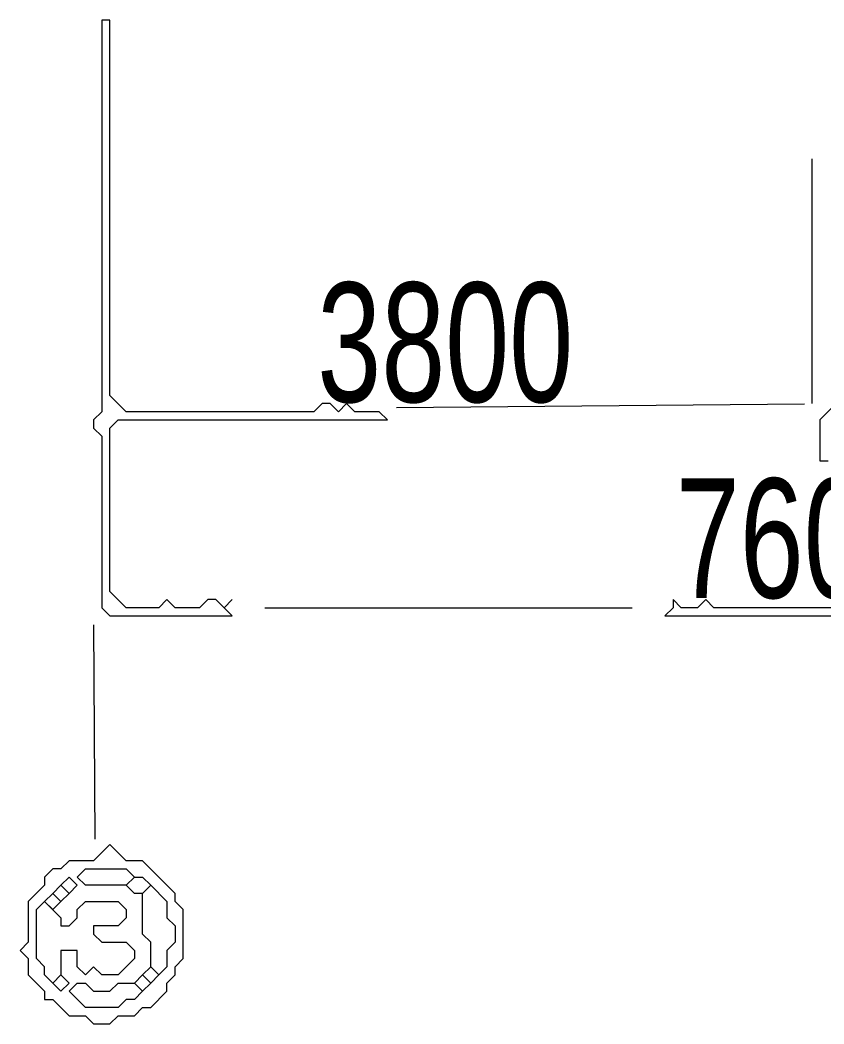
# Model space of a CAD drawing. Extents: x 10 to 1972, y 11 to 1392.
# Drawn here: x 767 to 865.5, y 225 to 348 of the extents above; entities that cross this region are included whole.
import ezdxf

# ---------------------------------------------------------------- set-up
doc = ezdxf.new("R2010")
doc.units = 0
for name, color, linetype, lineweight in [('OCR_TEXT', 6, 'Continuous', 0), ('TRACE_CURVE', 6, 'Continuous', 0), ('TRACE_STRAIGHT', 5, 'Continuous', 0), ('TRACE_TEXT_SYMBOL', 6, 'Continuous', 0)]:
    doc.layers.add(name, color=color, linetype=linetype, lineweight=lineweight)
doc.styles.add('wqy-unicode', font='wqy-unicode.lff')

msp = doc.modelspace()

# ---------------------------------------------------------------- linework, layer by layer
at = {"layer": 'TRACE_CURVE', "color": 6}
msp.add_lwpolyline([(777, 348), (777, 300), (776, 299), (776, 298), (777, 297), (777, 276), (778, 275), (793, 275), (792, 276), (793, 277), (792, 276), (791, 277), (790, 277), (789, 276), (786, 276), (785, 277), (784, 276), (780, 276), (778, 278), (778, 298), (779, 299), (812, 299), (811, 300), (808, 300), (807, 301), (806, 300), (805, 301), (804, 301), (803, 300), (780, 300), (778, 302), (778, 348)], close=True, dxfattribs=at)
for points in [[(867, 301), (865, 299), (865, 294), (866, 294)], [(881, 276), (852, 276), (851, 277), (850, 276), (848, 276), (847, 277), (847, 276), (846, 275), (868, 275)]]:
    msp.add_lwpolyline(points, dxfattribs=at)
at = {"layer": 'TRACE_STRAIGHT', "color": 5}
for p, q in [((864, 331), (864, 301)), ((813.12, 300.52), (863.12, 300.99)), ((797, 276), (842, 276)), ((775.98, 273.89), (776.15, 247.62))]:
    msp.add_line(p, q, dxfattribs=at)
at = {"layer": 'TRACE_TEXT_SYMBOL', "color": 6}
for points in [[(778, 247), (776, 245), (773, 245), (772, 244), (771, 244), (770, 243), (770, 242), (768, 240), (768, 235), (767, 234), (768, 233), (768, 231), (770, 229), (770, 228), (771, 228), (773, 226), (775, 226), (776, 225), (778, 225), (779, 226), (781, 226), (782, 227), (783, 227), (785, 229), (785, 230), (786, 231), (786, 232), (787, 233), (787, 239), (786, 240), (786, 241), (782, 245), (780, 245)], [(774, 243), (775, 244), (780, 244), (781, 243), (780, 242), (775, 242)], [(772, 242), (773, 243), (774, 242), (773, 241)], [(780, 242), (781, 243), (782, 243), (783, 242), (782, 241), (781, 241)], [(771, 241), (772, 242), (773, 241), (772, 240)], [(782, 241), (783, 242), (785, 240), (785, 238), (786, 237), (786, 235), (785, 234), (785, 232), (784, 231), (783, 232), (783, 235), (782, 236)], [(769, 239), (770, 240), (772, 238), (772, 237), (773, 237), (774, 238), (774, 239), (775, 240), (779, 240), (780, 239), (780, 238), (779, 237), (776, 237), (776, 236), (777, 235), (780, 235), (781, 234), (781, 233), (779, 231), (777, 231), (776, 232), (775, 231), (774, 232), (774, 234), (772, 234), (772, 231), (771, 230), (770, 231), (770, 232), (769, 233)], [(770, 240), (771, 241), (772, 240), (771, 239)], [(782, 231), (783, 232), (784, 231), (783, 230)], [(771, 230), (772, 231), (773, 230), (772, 229)], [(781, 230), (782, 231), (783, 230), (782, 229)], [(773, 229), (774, 230), (775, 230), (776, 229), (778, 229), (779, 230), (781, 230), (782, 229), (781, 228), (780, 228), (779, 227), (775, 227)]]:
    msp.add_lwpolyline(points, close=True, dxfattribs=at)

# ---------------------------------------------------------------- texts
at = {"layer": 'OCR_TEXT', "color": 6, "style": 'wqy-unicode', "width": 0.72}
for s, p in [('3800', (803.41, 301.2)), ('7600', (847.33, 277.2))]:
    msp.add_text(s, height=14.642, dxfattribs=at).set_placement(p)

doc.saveas('drawing.dxf')
